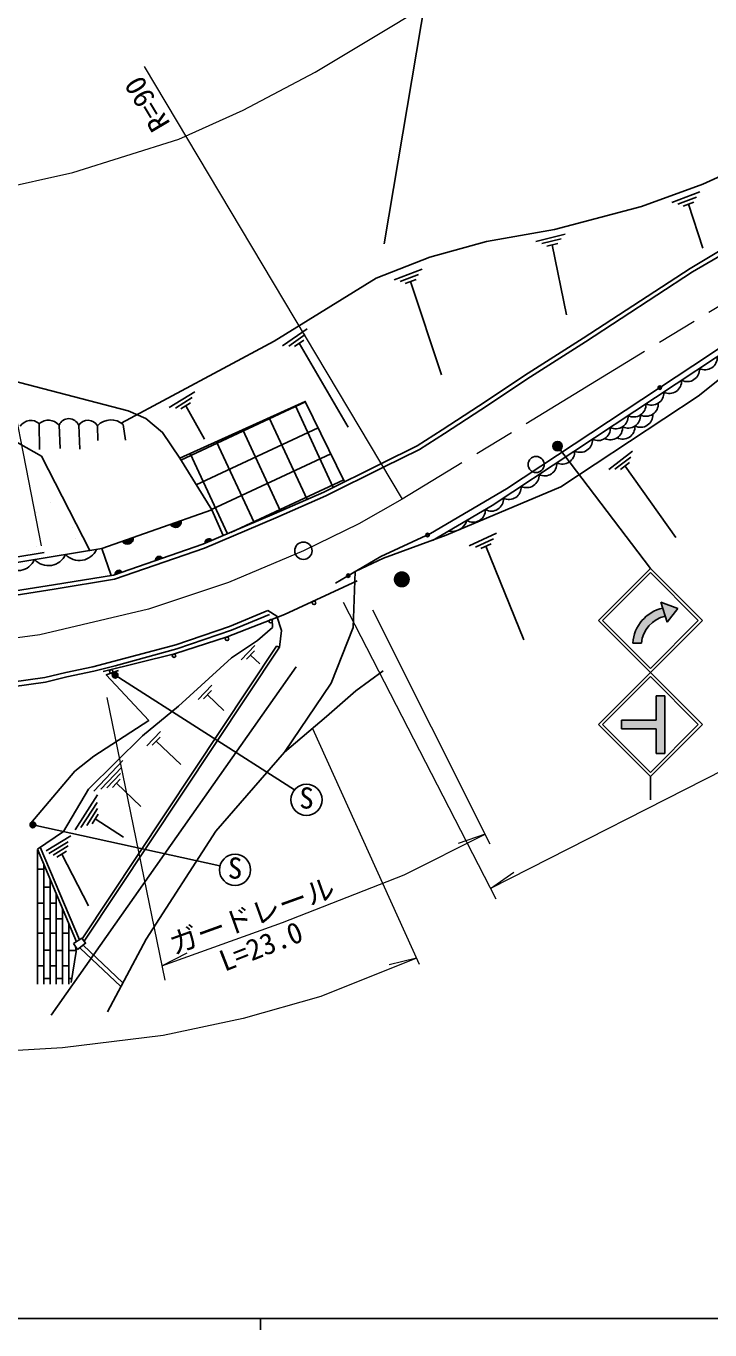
# Model space of a CAD drawing. Units: millimetres at full size, sheet at 1:1000; details may follow other scales. Extents: x 40000 to 680000, y 20000 to 380000.
# Drawn here: x 147726 to 206899, y 204000 to 316799 of the extents above; entities that cross this region are included whole.
import ezdxf
from ezdxf.enums import TextEntityAlignment as Align

# ---------------------------------------------------------------- set-up
doc = ezdxf.new("R2010")
doc.units = ezdxf.units.MM
doc.header["$LTSCALE"] = 1000
doc.linetypes.add('CHAIN', pattern=[18.5, 12, -1.5, 3.5, -1.5])
for name, color, linetype, lineweight in [('M-BGD', 7, 'Continuous', 25), ('M-BGD-EXST', 7, 'Continuous', 25), ('M-BMK', 2, 'CHAIN', 13), ('M-BMK-ROW', 30, 'Continuous', 25), ('M-BMK-SRVR', 3, 'Continuous', 25), ('M-STR-HTXT', 7, 'Continuous', 13), ('M-STR-STRC', 7, 'Continuous', 25), ('M-TTL-BAND', 7, 'Continuous', 25)]:
    doc.layers.add(name, color=color, linetype=linetype, lineweight=lineweight)
doc.styles.add('ＭＳ ゴシック', font='')
doc.styles.get('ＭＳ ゴシック').set_extended_font_data('MS Gothic')

msp = doc.modelspace()

# ---------------------------------------------------------------- hatches: boundary and pattern name
at = {"layer": 'M-BGD'}
for points in [[(161155, 274011), (160221, 273682, 0.82183)], [(156988, 272548), (156054, 272219, 0.82183)], [(163233, 272056), (163808, 272301, 0.84072)], [(158917, 270552), (159508, 270756, 0.84072)], [(155446, 269357), (156038, 269561, 0.84072)], [(180938, 268931, 1), (179538, 268931, 0.41421), (180238, 268231, 0.41421)]]:
    msp.add_hatch(color=256, dxfattribs=at).paths.add_polyline_path(points)
at = {"layer": 'M-BGD-EXST'}
for points in [[(155208, 260524, 0.41421), (155547, 260424, 0.41421), (155647, 260763, 1)], [(148100, 247571, 0.41421), (148439, 247471, 0.41421), (148539, 247810, 1)]]:
    msp.add_hatch(color=256, dxfattribs=at).paths.add_polyline_path(points)
at = {"layer": 'M-STR-STRC'}
for points in [[(194051, 280677, 0.41421), (193499, 280800, 0.41421), (193377, 280248, 1)], [(202819, 266448), (203046, 265739, 0.33505), (200970, 263416), (200227, 263417, -0.33299)], [(202653, 266968), (204123, 266404), (203212, 265220)], [(202653, 266968), (204123, 266404), (203212, 265220)], [(202819, 266448), (202653, 266968), (204123, 266404), (203212, 265220), (203046, 265739)], [(199246, 256744), (202246, 256744), (202246, 258869), (202996, 258869), (202996, 253869), (202246, 253869), (202246, 255994), (199246, 255994)]]:
    msp.add_hatch(color=256, dxfattribs=at).paths.add_polyline_path(points)

# ---------------------------------------------------------------- linework, layer by layer
at = {"layer": 'M-BGD'}
for p, q in [((206025, 302447), (203595, 301529)), ((205725, 301997), (204117, 301389)), ((205495, 301573), (204570, 301224)), ((206289, 297595), (205032, 301399)), ((194363, 298801), (191842, 298175)), ((194013, 298390), (192344, 297975)), ((193734, 297996), (192774, 297757)), ((194493, 291818), (193254, 297877)), ((181996, 295763), (179565, 294845)), ((181696, 295313), (180087, 294705)), ((181466, 294889), (180540, 294540)), ((183678, 286621), (181003, 294714)), ((172048, 290617), (169924, 289123)), ((171871, 290107), (170464, 289118)), ((171753, 289639), (170944, 289070)), ((175584, 282112), (171349, 289354)), ((162318, 285153), (160108, 283788)), ((162110, 284654), (160647, 283751)), ((171896, 284281), (161123, 279258)), ((161965, 284194), (161123, 283674)), ((163156, 281060), (161544, 283934)), ((171027, 283936), (174311, 276894)), ((148865, 282405), (148876, 280164)), ((150577, 282282), (150684, 280242)), ((152277, 282266), (152388, 280186)), ((153911, 282227), (153945, 280941)), ((156137, 282330), (156329, 280981)), ((172999, 282037), (162447, 277117)), ((168750, 282905), (172040, 275848)), ((166473, 281873), (169752, 274839)), ((161918, 279809), (165152, 272873)), ((174103, 279794), (163772, 274976)), ((164195, 280841), (167454, 273853)), ((200203, 280018), (198143, 278436)), ((200046, 279501), (198683, 278454)), ((199949, 279029), (199164, 278426)), ((203954, 272556), (199556, 278728)), ((175207, 277550), (165434, 272993)), ((149860, 275622), (149860, 275622)), ((148670, 274709), (148670, 274709)), ((151777, 273414), (151777, 273414)), ((152034, 272489), (152034, 272489)), ((188429, 272917), (186073, 271822)), ((188163, 272446), (186604, 271721)), ((187965, 272007), (187068, 271589)), ((147972, 271433), (147972, 271433)), ((148637, 271779), (148637, 271779)), ((190783, 263705), (187517, 271798)), ((167513, 263224), (166326, 261981)), ((167489, 262742), (166806, 262027)), ((167951, 261617), (167147, 262385)), ((163794, 259789), (162607, 258545)), ((163770, 259307), (163087, 258592)), ((164852, 257590), (163428, 258950)), ((159353, 255776), (158165, 254532)), ((159328, 255294), (158645, 254579)), ((161103, 252915), (158987, 254936)), ((156109, 253258), (153580, 250609)), ((155979, 252665), (154185, 250787)), ((155904, 252130), (154716, 250887)), ((155879, 251649), (155196, 250933)), ((157654, 249270), (155538, 251291)), ((153917, 250302), (151987, 247275)), ((153870, 249642), (152473, 247452)), ((153900, 249103), (152975, 247653)), ((153969, 248626), (153437, 247792)), ((156170, 246635), (153703, 248209)), ((151591, 246738), (149453, 245434)), ((151377, 246238), (149703, 245218)), ((152092, 237588), (148709, 245596)), ((148719, 233911), (148719, 245572)), ((152350, 237755), (148956, 245762)), ((151377, 245869), (150070, 245072)), ((151229, 245410), (150385, 244895)), ((153125, 240700), (150807, 245153)), ((148719, 243857), (149258, 243857)), ((149258, 233911), (149258, 244296)), ((149797, 233911), (149797, 243021)), ((149258, 242316), (149797, 242316)), ((150336, 233911), (150336, 241746)), ((148719, 240934), (149258, 240934)), ((149797, 240934), (150336, 240934)), ((150875, 233911), (150875, 240470)), ((149258, 239573), (149797, 239573)), ((150336, 239573), (150875, 239573)), ((151413, 233911), (151413, 239195)), ((148719, 238310), (149258, 238310)), ((149797, 238310), (150336, 238310)), ((150875, 238310), (151413, 238310)), ((152415, 237025), (155939, 233704)), ((152660, 237284), (156112, 234030)), ((149258, 236844), (149797, 236840)), ((150336, 236836), (150875, 236832)), ((151413, 236828), (152049, 236823)), ((148719, 235509), (149258, 235509)), ((149797, 235509), (150336, 235509)), ((150875, 235509), (151413, 235509)), ((149797, 234416), (149258, 234416)), ((150875, 234416), (150336, 234416)), ((151686, 234416), (151413, 234416))]:
    msp.add_line(p, q, dxfattribs=at)
for points in [[(155968, 282457), (169194, 289528), (178009, 295004), (182659, 296805), (187573, 298163), (193448, 299196), (200964, 301196), (206277, 303116), (212684, 306021), (219780, 309903), (224530, 312820), (226389, 313519), (231884, 315023)], [(249313, 306805), (241208, 304750), (229429, 300409), (218842, 295732), (212258, 291924), (205428, 287405), (189293, 276772), (182731, 272895), (178410, 270913), (174489, 268593)], [(182897, 272309), (188058, 275319), (209265, 289335), (218390, 294630), (223511, 296763), (238512, 301862)], [(154777, 231523), (158128, 237813), (164137, 247155), (170093, 253983), (174126, 259944), (176017, 264782), (176216, 269615), (178654, 270756), (184086, 272745), (194003, 276926), (205873, 284795), (214647, 291792), (219192, 291828), (228291, 295873), (231755, 296914), (233808, 297922), (235609, 298438), (236893, 298427), (238476, 298312)], [(77005, 281734), (103580, 271873), (106597, 271064), (112997, 269347), (121506, 267750), (127315, 266996), (130977, 266745), (133032, 266494), (138957, 266477), (144637, 267233), (150160, 268096), (155370, 268941), (163160, 271624), (169331, 274251), (173650, 276155), (178642, 278626), (181758, 280165), (183927, 281566), (187748, 284033), (191058, 286266), (196128, 289478), (205386, 295526), (208413, 297310)], [(77132, 282080), (103692, 272225), (106693, 271420), (113079, 269707), (121564, 268114), (127351, 267363), (131012, 267113), (133055, 266862), (138933, 266846), (144584, 267598), (150102, 268460), (155280, 269300), (163028, 271968), (169185, 274589), (173494, 276489), (178479, 278957), (181575, 280486), (183727, 281875), (187545, 284341), (190856, 286575), (195928, 289788), (205192, 295840), (208230, 297630)], [(164784, 272716), (163796, 274938), (161030, 279407), (159535, 281639), (158095, 282854), (156554, 283509), (145835, 286308), (137067, 288092), (132332, 288685), (135942, 287001), (138430, 285593), (149064, 279579), (153251, 271429)], [(175291, 277378), (171876, 284321), (161030, 279407)], [(154280, 271597), (138467, 269018), (132071, 268796), (123950, 269306), (113857, 271423), (104549, 273991), (79504, 282989)], [(149305, 271249), (138423, 269474), (132077, 269254), (124011, 269760), (113965, 271868), (104688, 274427), (82304, 282468)], [(163796, 274938), (154294, 271602), (155097, 269270)], [(154408, 260954), (160576, 262482), (165118, 263952), (170081, 265901), (176382, 268807)], [(168649, 266253), (165326, 264841), (160684, 263260), (155347, 261843), (153498, 261367), (151171, 260870), (149342, 260438), (146463, 260036)], [(168649, 266253), (169421, 265752), (169816, 264513), (169646, 263054), (152741, 237626)], [(168787, 265888), (165487, 264543), (160781, 262914), (155446, 261465), (153588, 260987), (151257, 260489), (149414, 260053), (146517, 259649)], [(148709, 245596), (150968, 247113), (153116, 250791), (157788, 255389), (160916, 257955), (165503, 262150), (167737, 263647), (169035, 264773), (169026, 265487)], [(169646, 263054), (169403, 263143), (152582, 237841)], [(148129, 247853), (151947, 252349), (153577, 253635), (158345, 256734), (154665, 260671), (155710, 261035)], [(170093, 253983), (173708, 257072), (176247, 259285), (178613, 261013)], [(151628, 234052), (152057, 236746), (152011, 237174)]]:
    msp.add_lwpolyline(points, dxfattribs=at)
msp.add_lwpolyline([(151841, 237425), (152182, 236923), (152874, 237447), (152550, 237884)], close=True, dxfattribs=at)
for centre, radius in [((202565, 285518), 150), ((191861, 278869), 700), ((182458, 272770), 150), ((175602, 269252), 150), ((172643, 266900), 150), ((168894, 265311), 150), ((165117, 263784), 150), ((160528, 262325), 150), ((155097, 260966), 150)]:
    msp.add_circle(centre, radius, dxfattribs=at)
for centre, radius, start, end in [((206470, 288121), 1065, 243.24417, 3.67991), ((204928, 287102), 1065, 243.24417, 3.67991), ((203385, 286083), 1065, 243.24417, 3.67991), ((201843, 285064), 1065, 243.24417, 3.67991), ((199826, 283088), 1065, 243.24417, 3.67991), ((200301, 284044), 1065, 243.24417, 3.67991), ((200892, 283150), 1065, 243.24417, 3.67991), ((201368, 284107), 1065, 243.24417, 3.67991), ((148137, 281583), 1098, 48.48986, 147.12487), ((149659, 281484), 1216, 40.98464, 130.79149), ((151424, 281917), 922, 22.26229, 156.69936), ((153082, 281732), 966, 30.77898, 146.42956), ((155079, 281101), 1622, 49.26942, 136.04565), ((197217, 282006), 1065, 243.24417, 3.67991), ((198283, 282068), 1065, 243.24417, 3.67991), ((198759, 283025), 1065, 243.24417, 3.67991), ((199350, 282131), 1065, 243.24417, 3.67991), ((195675, 280986), 1065, 243.24417, 3.67991), ((194132, 279967), 1065, 243.24417, 3.67991), ((192590, 278948), 1065, 243.24417, 3.67991), ((191048, 277929), 1065, 243.24417, 3.67991), ((189506, 276909), 1065, 243.24417, 3.67991), ((187984, 275880), 1046, 240.22942, 4.30064), ((186430, 274916), 1037, 237.34743, 3.13921), ((160656, 273939), 505, 210.51646, 8.17465), ((184585, 274416), 1339, 256.67424, 343.81241), ((156489, 272476), 505, 210.51646, 8.17465), ((163542, 272128), 318, 32.94835, 193.16608), ((149662, 271752), 1628, 222.69424, 335.82779), ((152343, 272190), 1628, 222.69424, 335.82779), ((159230, 270603), 318, 28.89939, 189.11712), ((146980, 271315), 1628, 222.69424, 335.82779), ((155760, 269407), 318, 28.89939, 189.11712)]:
    msp.add_arc(centre, radius, start, end, dxfattribs=at)
at = {"layer": 'M-BGD-EXST'}
for p, q in [((155427, 260644), (170943, 250717)), ((148319, 247691), (164506, 244162))]:
    msp.add_line(p, q, dxfattribs=at)
for centre, radius in [((155427, 260644), 250), ((171987, 249862), 1350), ((148319, 247691), 250), ((165807, 243800), 1350)]:
    msp.add_circle(centre, radius, dxfattribs=at)
at = {"layer": 'M-BMK'}
msp.add_lwpolyline([(217054, 298254), (180282, 275879), (176514, 273724), (171725, 271408), (165231, 268670), (158320, 266350), (148924, 264131), (143656, 263419), (136528, 262886), (128509, 262907), (118671, 263922), (113752, 264850), (110003, 265794), (102345, 268339), (75661, 278085)], dxfattribs=at)
at = {"layer": 'M-BMK-ROW'}
for p, q in [((183888, 328702), (178721, 297961)), ((171089, 261369), (149902, 231219))]:
    msp.add_line(p, q, dxfattribs=at)
at = {"layer": 'M-BMK-SRVR'}
msp.add_circle((171725, 271408), 750, dxfattribs=at)
at = {"layer": 'M-STR-HTXT'}
for p, q in [((157955, 313289), (180282, 275879)), ((144021, 297409), (149041, 271825)), ((188396, 241267), (175203, 266938)), ((177694, 266287), (187862, 246056)), ((154715, 258722), (159743, 234245)), ((181773, 235610), (172544, 255995)), ((187448, 246878), (185123, 246091)), ((187918, 242197), (189931, 243603)), ((159487, 235491), (161659, 236635)), ((181520, 236167), (179136, 235581))]:
    msp.add_line(p, q, dxfattribs=at)
for points in [[(88222, 312202), (111122, 304164), (118934, 302535), (128513, 301594), (132977, 301544), (138189, 301819), (145013, 302645), (151758, 304125), (160938, 307022), (166501, 309517), (172754, 312807), (202049, 330441), (207251, 333215), (212482, 335677), (218242, 338165), (226226, 341038), (233228, 343054), (241301, 344989), (250830, 346449), (259235, 347180), (267178, 347444), (278392, 347046), (318808, 344671)], [(260170, 279281), (234842, 266180), (209808, 253324), (187918, 242197)], [(159487, 235491), (169912, 239242), (180447, 243359), (187448, 246878)], [(181520, 236167), (173227, 232850), (166504, 230942), (159578, 229469), (150887, 228413), (141042, 227821), (132178, 227953), (119456, 228892), (109145, 230426), (99081, 233202), (62948, 243556)]]:
    msp.add_lwpolyline(points, dxfattribs=at)
at = {"layer": 'M-STR-STRC'}
for p, q in [((193714, 280462), (201747, 269870)), ((197247, 265370), (201747, 269870)), ((206247, 265370), (201747, 269870)), ((197600, 265370), (201747, 269517)), ((205894, 265370), (201747, 269517)), ((203212, 265220), (202653, 266968)), ((202653, 266968), (204123, 266404)), ((204123, 266404), (203212, 265220)), ((197247, 265370), (201747, 260870)), ((197600, 265370), (201747, 261223)), ((201747, 261223), (205894, 265370)), ((201747, 260870), (206247, 265370)), ((200227, 263417), (200970, 263416)), ((197247, 256370), (201747, 260870)), ((206247, 256369), (201747, 260870)), ((197600, 256370), (201747, 260516)), ((205894, 256369), (201747, 260516)), ((202996, 258869), (202246, 258869)), ((202246, 256744), (202246, 258869)), ((202996, 253869), (202996, 258869)), ((197247, 256370), (201747, 251869)), ((197600, 256370), (201747, 252223)), ((199246, 255994), (199246, 256744)), ((202246, 256744), (199246, 256744)), ((201747, 252223), (205894, 256369)), ((201747, 251869), (206247, 256369)), ((202246, 255994), (199246, 255994)), ((202246, 253869), (202246, 255994)), ((202996, 253869), (202246, 253869)), ((201747, 251869), (201747, 249869))]:
    msp.add_line(p, q, dxfattribs=at)
msp.add_circle((193714, 280462), 400, dxfattribs=at)
for radius, start, end in [(3327, 102.62812, 176.29677), (2586, 101.16557, 175.26003)]:
    msp.add_arc((203547, 263202), radius, start, end, dxfattribs=at)
at = {"layer": 'M-TTL-BAND'}
for p, q in [((40000, 205000), (579000, 205000)), ((168000, 205000), (168000, 204000))]:
    msp.add_line(p, q, dxfattribs=at)

# ---------------------------------------------------------------- texts
at = {"layer": 'M-BGD-EXST', "style": 'ＭＳ ゴシック'}
for p in [(171332, 248569), (165151, 242507)]:
    msp.add_text('S', height=1833, rotation=358.508, dxfattribs=at).set_placement(p, align=Align.BOTTOM_LEFT)
at = {"layer": 'M-STR-HTXT', "style": 'ＭＳ ゴシック'}
for s, rotation, p in [('R=90', 120.829, (160722, 308653)), ('ガードレール', 19.792, (160710, 235931)), ('L=23.0', 21.344, (165101, 234465))]:
    msp.add_text(s, height=1833, rotation=rotation, dxfattribs=at).set_placement(p, align=Align.BOTTOM_LEFT)

doc.saveas('drawing.dxf')
